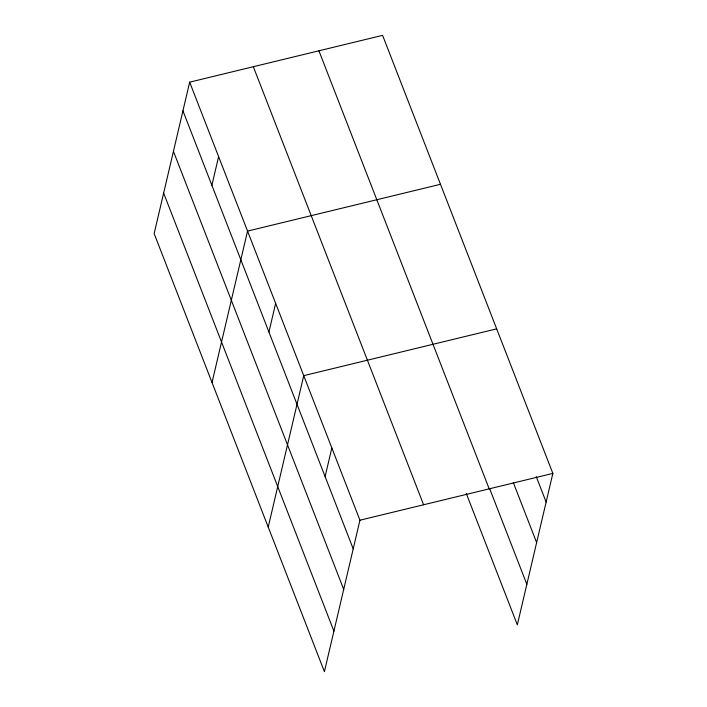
<?xml version="1.0" encoding="UTF-8"?>
<svg xmlns="http://www.w3.org/2000/svg" width="707" height="707" viewBox="0 0 707 707"><rect width="100%" height="100%" fill="white"/><g stroke="black" fill="none" stroke-linecap="round" stroke-linejoin="round"><path stroke-width="1.06" d="M189.662 82.162L154.144 233.593L324.407 671.65L359.934 520.219L189.662 82.162L382.593 35.35L552.856 473.407L517.338 624.838L466.293 493.513M211.879 185.296L218.604 156.627M212.029 382.531L247.547 231.101L440.479 184.288M268.925 332.043L275.642 303.374M268.218 527.095L303.736 375.656L496.668 328.843M325.114 476.606L331.839 447.938M359.934 520.219L552.856 473.407M536.242 476.624L546.14 502.076M513.291 482.519L536.631 542.587M489.651 488.634L526.848 584.327M318.919 50.798L489.191 488.855M253.327 66.714L423.599 504.771M182.936 110.822L353.208 548.879M173.436 151.342L343.708 589.399M163.644 193.082L333.916 631.139"/></g></svg>
